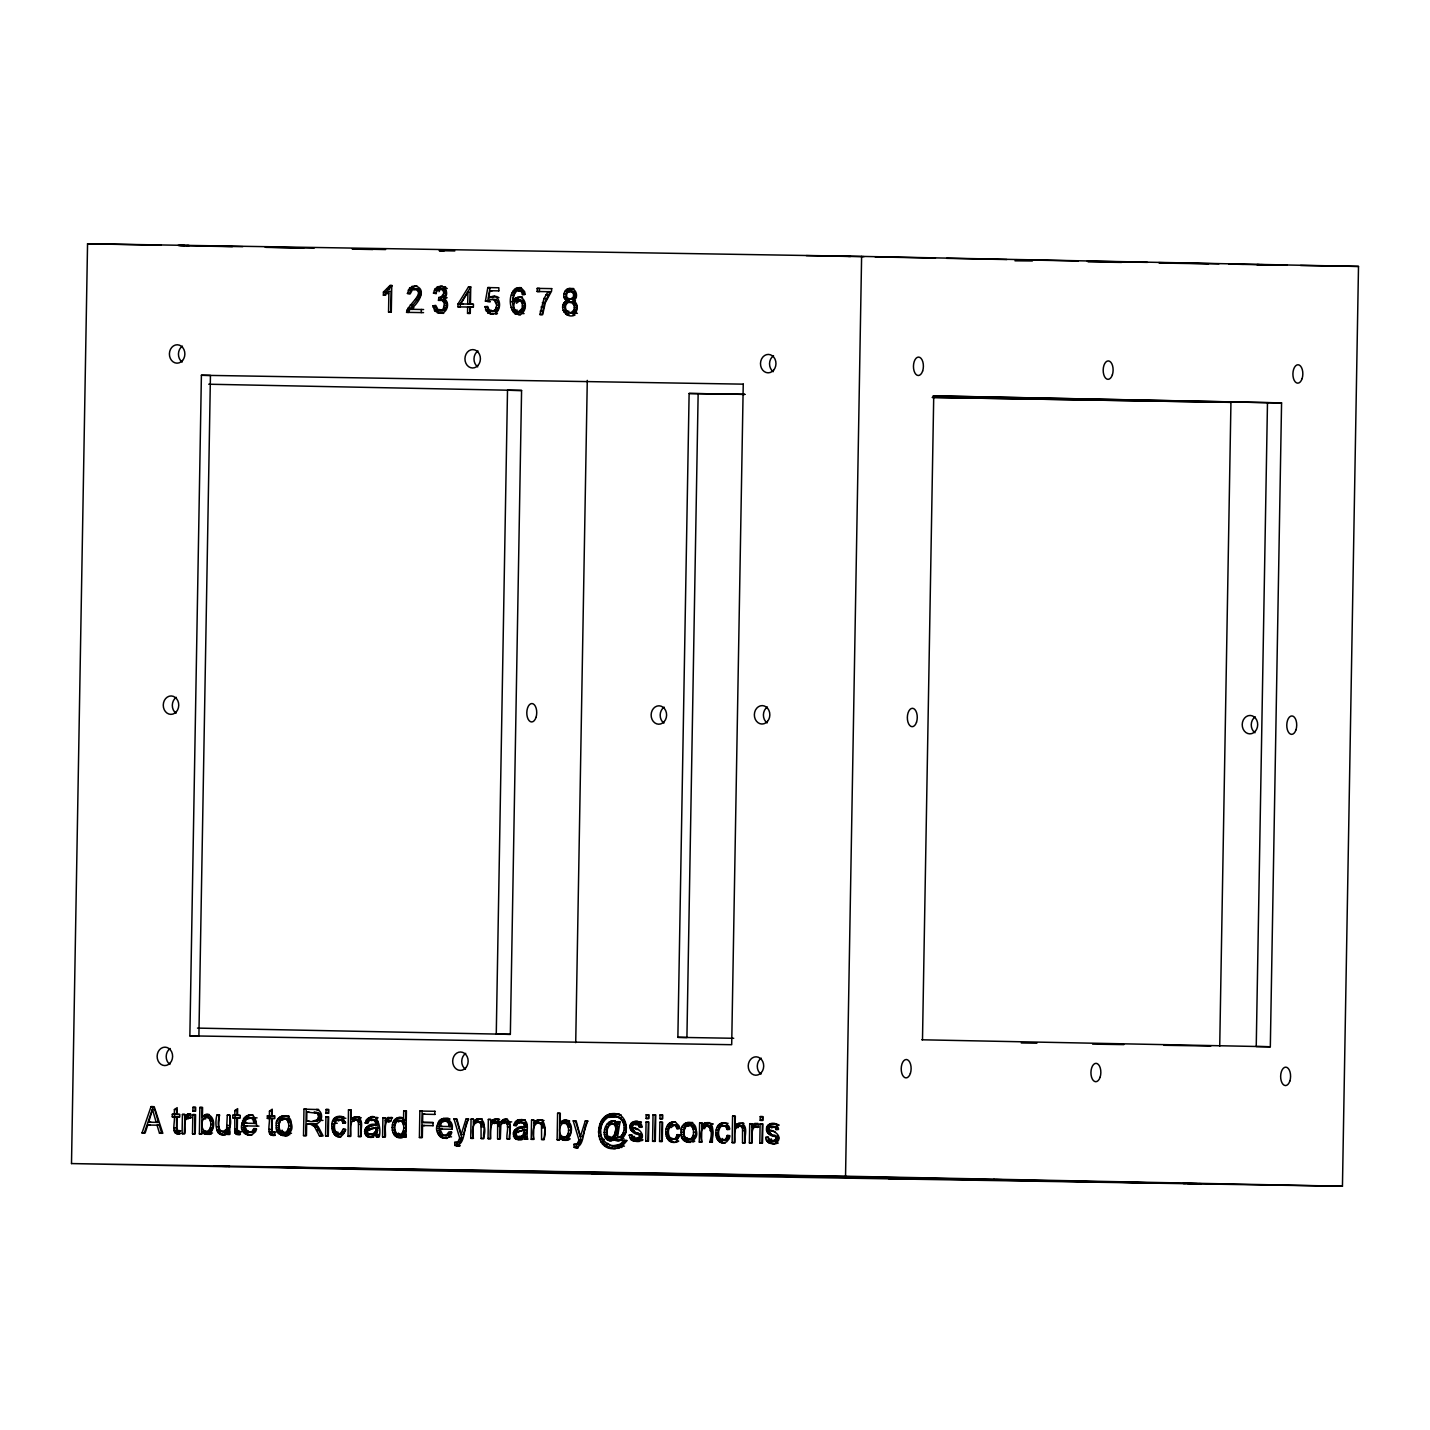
<?xml version="1.0" encoding="UTF-8"?>
<svg xmlns="http://www.w3.org/2000/svg" width="1430" height="1430" viewBox="0 0 1430 1430"><rect width="100%" height="100%" fill="white"/><g stroke="black" fill="none" stroke-linecap="round" stroke-linejoin="round"><path stroke-width="1.5" d="M71.5 1163.573L87.552 243.761L861.611 256.399L1358.5 266.427L1342.448 1186.239L568.389 1173.601L71.5 1163.573L845.541 1176.211L1342.448 1186.239M174.281 1116.848C175.39 1121.728 170.116 1135.474 180.037 1133.847L176.623 1131.756L176.534 1116.884L172.279 1116.812L172.315 1114.292L176.587 1114.363L176.677 1109.626L174.406 1109.573L174.335 1114.328M174.532 1116.866L174.585 1114.328M174.406 1109.573L177.159 1107.678L177.052 1114.363L179.787 1114.417L179.751 1116.937L176.998 1116.884L176.802 1128.091L177.374 1130.522L180.573 1130.808L177.374 1130.522M182.093 1133.615L182.432 1114.453L184.899 1114.488L184.363 1133.65L182.093 1133.615L184.828 1133.65C186.007 1129.521 181.878 1116.169 190.458 1117.509L189.6 1117.652M187.473 1114.256L190.655 1114.167L187.473 1114.256L184.845 1117.402L187.098 1117.438L187.151 1114.542M201.398 375.268L210.442 375.447L198.895 1036.035L189.868 1035.856L201.398 375.268L743.35 384.152M192.496 1133.775L192.835 1114.613L195.57 1114.667L195.231 1133.829L192.496 1133.775L194.766 1133.829L195.088 1114.667L192.835 1114.613M192.889 1111.074L192.961 1107.338L195.696 1107.374L195.624 1111.11L192.889 1111.074L195.159 1111.11L195.213 1107.374L192.961 1107.338M199.843 1107.446L202.095 1107.499L201.63 1133.936L199.378 1133.901L199.843 1107.446L202.577 1107.481L202.399 1116.919L209.138 1114.471L205.58 1114.56L202.399 1116.919M201.952 1131.541L205.044 1134.24L211.318 1133.865L207.296 1134.294L204.222 1131.577L201.952 1131.541L201.916 1133.936L199.378 1133.901M227.299 1133.972C215.358 1139.102 214.661 1122.586 216.967 1115.007L219.684 1115.06C212.373 1138.334 235.736 1136.528 229.551 1115.221L227.299 1115.186L226.601 1129.182L222.722 1131.917M225.922 1134.562C215.429 1135.938 219.666 1120.512 219.219 1115.06L216.967 1115.007M227.245 1134.348L227.299 1131.541L229.551 1131.577L229.515 1134.401L227.245 1134.348L229.694 1134.383L230.033 1115.221L227.299 1115.186M234.77 1117.831L234.842 1132.703L239.203 1134.669L236.88 1131.327L237.023 1117.885L232.768 1117.795L232.804 1115.275L237.076 1115.346L237.148 1110.61L234.895 1110.556L234.806 1115.311M235.02 1117.849L235.074 1115.311M234.895 1110.556L237.648 1108.661L237.523 1115.346L240.276 1115.4L240.24 1117.92L237.487 1117.885L237.291 1129.074L237.863 1131.505L241.044 1131.809L237.863 1131.505M269.341 1118.403C270.199 1123.283 265.354 1137.029 275.096 1135.384L271.664 1133.311L271.593 1118.439L267.339 1118.367L267.374 1115.847L271.646 1115.918L271.718 1111.164L269.466 1111.128L269.376 1115.865M269.591 1118.403L269.644 1115.883M269.466 1111.128L272.218 1109.215L272.093 1115.918L274.846 1115.954L274.81 1118.492L272.058 1118.439L271.861 1129.646L272.433 1132.077L275.615 1132.363L272.433 1132.077M303.964 1109.144L306.235 1109.197L305.77 1135.635L303.518 1135.599L303.964 1109.144L318.711 1109.573L316.459 1109.519C323.967 1110.717 322.966 1123.64 315.244 1123.748L318.229 1126.697L323.126 1135.921L319.426 1135.849L314.511 1126.626L310.078 1123.944L313.974 1124.159L316.763 1126.661L321.679 1135.903L319.426 1135.849M313.974 1124.159L306.663 1123.891L306.449 1135.635L303.518 1135.599M306.717 1120.87L306.86 1112.111L319.766 1113.541C324.664 1121.638 311.49 1122.568 306.717 1120.87L308.969 1120.906M325.593 1135.956L325.915 1116.794L328.65 1116.848L328.31 1135.992L325.593 1135.956L327.845 1135.992L328.185 1116.848L325.915 1116.794M325.986 1113.237L326.04 1109.501L328.775 1109.555L328.721 1113.291L325.986 1113.237L328.239 1113.291L328.31 1109.555L326.04 1109.501M348.491 1109.877L350.743 1109.912L350.279 1136.367L348.026 1136.314L348.491 1109.877L351.226 1109.912L351.047 1119.404L359.86 1117.134L354.533 1116.991L351.047 1119.404M355.319 1119.636L359.002 1119.994L360.7 1122.282L360.682 1136.528L358.43 1136.493L358.447 1122.246L356.749 1119.94C348.098 1118.403 351.476 1132.042 350.761 1136.367L348.026 1136.314M389.979 285.517L392.249 285.571L385.689 292.095L385.635 295.241L383.383 295.188L383.437 292.06L389.979 285.517L391.749 285.553L391.284 312.098L388.549 312.062L388.906 291.363L391.177 291.416L390.819 312.115L388.549 312.062M375.768 1127.162C378.7 1133.758 365.812 1138.012 367.796 1129.95L378.038 1127.197L376.751 1132.9L370.584 1134.58M382.579 1136.886L382.918 1117.724L385.367 1117.76L384.831 1136.939L382.579 1136.886L385.314 1136.921C386.225 1133.775 382.686 1118.367 390.658 1121.477L391.659 1118.475L387.959 1117.545L385.314 1120.673L390.926 1120.78L388.692 1122.157M403.421 1137.225L403.457 1134.812L405.727 1134.848L405.673 1137.279L403.421 1137.225L405.959 1137.261L406.424 1110.824L403.707 1110.77L403.528 1120.262L405.798 1120.316L405.959 1110.824L403.707 1110.77M421.278 312.598L421.332 309.47M419.848 1111.038L422.118 1111.092L421.653 1137.529L419.401 1137.494L419.848 1111.038L434.988 1111.289M433.165 1125.696L422.547 1125.517L422.333 1137.529L419.401 1137.494M433.219 1122.586L422.601 1122.407L422.744 1114.202L435.06 1114.417M432.986 1125.696L433.04 1122.568L422.601 1122.407M434.809 1114.399L434.863 1111.289M468.504 286.912L470.756 286.965L460.317 303.929L460.263 306.914L457.993 306.86L458.047 303.893L468.504 286.912L470.738 286.947L470.434 304.09L472.704 304.125M467.538 313.349L467.646 307.021L469.916 307.057L469.809 313.402L467.538 313.349L470.273 313.402L470.381 307.057L473.384 307.11L473.437 304.143L470.434 304.09M467.914 292.113L467.699 304.036L469.97 304.09L470.166 292.167L467.914 292.113L460.728 303.929L462.998 303.982M470.72 1138.334L471.06 1119.172L473.509 1119.207L472.99 1138.369L470.72 1138.334L473.455 1138.369C467.592 1115.99 490.669 1116.151 483.358 1138.548L481.088 1138.495L481.034 1123.873L478.031 1121.656M498.82 290.88L498.873 287.77L487.809 287.591L485.414 301.14L490.24 301.623L485.414 301.14M488.023 1138.602L488.345 1119.44L490.794 1119.493L490.275 1138.655L488.023 1138.602L490.74 1138.655C490.562 1133.168 488.756 1119.118 498.587 1122.282L499.946 1124.463L499.856 1138.816L497.586 1138.763L497.676 1124.427L496.335 1122.228M503.002 1122.407C513.209 1119.261 509.062 1133.615 509.402 1138.959L507.15 1138.924C505.594 1135.098 511.35 1120.941 503.002 1122.407L500.84 1125.124L500.321 1138.816L497.586 1138.763M521.575 390.479L507.507 390.247L496.264 1034.122L510.349 1034.355L521.575 390.479L208.726 384.223M537.215 288.377L539.468 288.431L539.414 291.541L537.162 291.506L537.215 288.377L551.819 288.628M519.197 1137.011L523.094 1135.277L524.381 1129.575L526.633 1129.629C529.744 1137.19 514.442 1140.586 516.409 1132.381L524.381 1129.575M531.209 1139.317L531.549 1120.155L533.998 1120.19L533.462 1139.352L531.209 1139.317L533.944 1139.352C528.224 1116.884 551.104 1117.098 543.829 1139.531L541.577 1139.478L541.505 1124.856L538.52 1122.657M551.623 288.61L551.569 291.13L545.313 302.695L542.685 314.582L539.861 314.529L544.008 298.53L548.065 291.684L550.318 291.72L544.562 302.731L542.131 314.582L539.861 314.529M557.593 1113.291L559.845 1113.327L559.38 1139.782L557.128 1139.728L557.593 1113.291L560.31 1113.327L560.149 1122.764L562.419 1122.818L565.583 1120.441L569.676 1121.066L563.331 1120.405L560.149 1122.764M569.069 1139.692L565.047 1140.139L561.954 1137.422L559.702 1137.386L559.666 1139.782L557.128 1139.728M575.718 1042.649L587.283 380.38M645.734 1141.176L646.074 1122.032L648.809 1122.067L648.469 1141.229L645.734 1141.176L648.005 1141.229L648.326 1122.067L646.074 1122.032M646.128 1118.475L646.199 1114.739L648.934 1114.774L648.863 1118.51L646.128 1118.475L648.398 1118.51L648.451 1114.774L646.199 1114.739M652.581 1141.301L653.027 1114.846L655.762 1114.9L655.298 1141.337L652.581 1141.301L654.833 1141.337L655.298 1114.9L653.027 1114.846M659.552 1141.408L659.891 1122.246L662.626 1122.3L662.287 1141.462L659.552 1141.408L661.822 1141.462L662.144 1122.3L659.891 1122.246M659.945 1118.689L660.017 1114.953L662.751 1115.007L662.68 1118.743L659.945 1118.689L662.215 1118.743L662.269 1115.007L660.017 1114.953M698.144 393.661L686.918 1037.519L677.874 1037.34L689.117 393.465L744.869 394.376L689.117 393.465M699.627 1122.908L701.88 1122.943L701.54 1142.105L699.288 1142.052L699.627 1122.908L702.076 1122.943L702.041 1125.66L704.293 1125.714L709.477 1122.639L705.634 1122.764L702.041 1125.66M704.293 1125.714L704.347 1122.979M704.954 1125.696C715.25 1122.514 712.122 1136.743 711.908 1142.266L709.655 1142.23C717.145 1120.673 695.963 1120.923 702.023 1142.105L699.288 1142.052M743.243 384.116L731.695 1044.704L189.868 1035.856M732.589 1116.151L734.841 1116.187L734.376 1142.642L732.124 1142.588L732.589 1116.151L735.324 1116.187L735.145 1125.678L737.415 1125.732L740.883 1123.319L737.344 1123.748L735.145 1125.678M739.417 1125.91L743.117 1126.268L744.816 1128.556L744.78 1142.802L742.528 1142.767L742.545 1128.52L740.847 1126.214C732.196 1124.677 735.574 1138.316 734.859 1142.642L732.124 1142.588M749.713 1123.712L751.983 1123.765L751.644 1142.928L749.392 1142.874L749.713 1123.712L752.18 1123.765L752.126 1126.661L754.397 1126.715L757.936 1123.426L754.754 1123.533L752.126 1126.661M754.397 1126.715L754.432 1123.801M759.795 1143.053L760.117 1123.891L762.851 1123.926L762.512 1143.088L759.795 1143.053L762.047 1143.088L762.387 1123.926L760.117 1123.891M760.188 1120.333L760.242 1116.598L762.976 1116.651L762.923 1120.369L760.188 1120.333L762.44 1120.387L762.512 1116.651L760.242 1116.598M845.541 1176.211L861.611 256.399M922.493 1039.753L933.736 395.878L1281.566 402.903L1270.323 1046.76L1256.237 1046.528L1267.481 402.67L933.039 395.913M1219.719 1046.188L1230.944 402.313L932.163 397.433L1231.069 402.366M256.703 1126.071C254.165 1096.613 227.12 1134.508 251.644 1135.188L247.712 1134.955M367.546 1136.689L373.713 1137.029C360.074 1140.3 363.828 1121.299 375.822 1124.606L375.125 1120.959L372.032 1119.797L369.172 1120.566L367.76 1123.372L365.097 1122.908C375.107 1106.212 382.042 1126.197 379.236 1136.832L376.376 1136.779L375.876 1134.419L378.128 1134.455L378.646 1136.832L376.376 1136.779M368.493 1126.089L378.074 1124.659L377.377 1120.995L372.032 1119.797M451.969 1129.271C455.008 1119.708 440.351 1113.469 437.741 1124.069C432.021 1134.151 448.001 1145.394 451.844 1132.256L449.038 1131.791L446.106 1135.456L442.871 1135.206L439.957 1129.074L452.238 1129.271M516.159 1139.12L522.308 1139.46C508.669 1142.713 512.423 1123.73 524.417 1127.037L523.72 1123.39L520.627 1122.228L517.767 1122.979L516.355 1125.803L513.692 1125.339L517.41 1120.173L525.203 1119.762L519.108 1119.69M517.088 1128.52L526.687 1127.09L525.99 1123.426L520.627 1122.228M249.964 1134.991C240.526 1132.417 242.689 1113.327 253.378 1115.346L251.108 1115.311M442.978 1138.137L446.911 1138.369C435.739 1138.083 437.24 1116.347 448.645 1118.546L443.246 1118.439M513.477 300.461L515.944 297.851L519.662 297.261L515.73 300.497L513.477 300.461C512.798 295.259 516.248 287.877 522.504 290.719L524.703 294.562L522.451 294.526L521.467 291.738L518.75 290.29M276.33 1125.571C274.077 1114.667 291.237 1112.004 291.345 1123.39C295.921 1137.029 274.095 1139.96 276.33 1125.571L278.6 1125.607C277.831 1130.933 282.121 1137.279 288.02 1135.492L285.75 1135.438M278.6 1125.607L281.227 1117.777L286.322 1115.722L282.622 1115.793M681.145 1132.185C678.893 1121.281 696.053 1118.618 696.16 1129.986C700.718 1143.642 678.91 1146.574 681.145 1132.185L683.397 1132.22L685.363 1139.692L690.797 1142.356L688.527 1142.32M683.397 1132.22L686.025 1124.373L692.728 1122.532L687.437 1122.407M397.057 1137.243L402.563 1137.476C388.567 1141.212 388.745 1113.541 402.76 1117.813L399.131 1117.563M399.328 1137.279C392.017 1133.686 392.535 1118.618 401.383 1117.599M339.393 1119.261L341.699 1120.262L343.003 1123.194L345.256 1123.229L342.914 1119.565L337.516 1119.654C333.512 1122.675 333.387 1130.254 337.176 1133.472L340.465 1133.668L343.129 1129.217L345.792 1129.682C335.371 1153.599 321.303 1110.306 343.969 1117.062L339.339 1116.58M337.391 1136.421L341.234 1136.653C331.134 1136.028 331.599 1116.937 341.591 1116.633M610.145 1137.994C615.597 1136.779 617.832 1127.805 613.756 1124.123C607.41 1122.693 604.89 1134.044 608.948 1137.619C616.366 1140.818 621.067 1128.574 616.026 1124.177L611.468 1123.891M675.389 1141.64L678.714 1141.122L677.641 1141.676C663.252 1147.468 661.196 1119.654 675.568 1122.085L671.296 1122.3M671.367 1141.873L673.619 1141.927C665.772 1139.281 666.094 1125.178 673.548 1122.336M721.506 1142.695L725.332 1142.928C712.355 1145.18 712.837 1120.226 725.689 1122.908L721.435 1123.104M723.759 1142.731C715.912 1140.103 716.233 1126 723.687 1123.158M617.117 1140.783L619.387 1140.836L617.134 1139.96L616.509 1137.78L614.239 1137.726L615.436 1140.389C630.916 1141.39 629.415 1112.558 613.774 1113.72L619.583 1114.274L617.331 1114.238M610.252 1148.129L615.74 1148.487C592.163 1152.24 593.682 1110.395 616.026 1113.756M612.505 1148.165C595.488 1145.394 597.543 1116.33 613.685 1113.881L611.432 1113.845M515.158 313.831L520.502 314.671L515.158 313.831C507.453 307.486 508.437 286.5 521.235 287.68L515.801 288.342M517.41 313.885C510.599 307.915 511.189 294.097 518.053 288.377M617.349 1121.674L619.601 1121.728L619.047 1124.516L616.777 1124.463L617.349 1121.674L620.066 1121.728L617.456 1137.422C637.101 1136.314 619.78 1105.086 605.659 1119.297C589.214 1133.436 612.898 1157.514 626.519 1140.532L624.267 1140.496L620.173 1144.286L613.488 1145.77M369.816 1136.725C365.329 1134.848 365.955 1127.287 370.745 1126.143M399.202 1134.919L400.883 1134.508C404.762 1131.38 404.744 1124.016 401.061 1120.745L397.665 1120.673C393.858 1123.855 393.804 1131.184 397.558 1134.437L403.135 1134.562C407.014 1131.416 407.014 1124.069 403.314 1120.78L399.345 1120.244M518.411 1139.156C513.924 1137.279 514.568 1129.718 519.358 1128.574M618.207 1137.797C626.966 1134.276 625.84 1119.118 616.562 1116.794M635.975 1141.462L640.032 1141.337L631.202 1139.835L629.182 1135.188L631.899 1134.723C631.631 1140.246 642.964 1140.622 641.838 1134.866L641.248 1134.097C630.112 1137.19 624.803 1119.511 638.084 1121.477L633.454 1121.781M641.248 1134.097C634.42 1134.634 627.859 1125.213 635.707 1121.817M772.468 1143.678L778.152 1142.999C773.451 1144.876 765.801 1143.785 765.694 1137.422L768.393 1136.957C768.125 1142.481 779.475 1142.856 778.331 1137.082L777.741 1136.332C761.368 1138.065 764.264 1117.027 779.135 1125.196L772.325 1123.658M777.741 1136.332C767.427 1137.69 765.157 1121.638 776.365 1123.891M207.886 1131.327C211.747 1128.181 211.944 1120.87 208.226 1117.563L204.901 1117.527C199.342 1121.674 201.594 1134.902 210.139 1131.38C214 1128.234 214.214 1120.906 210.478 1117.599L206.581 1117.08M563.956 1137.619L565.619 1137.172C569.498 1134.026 569.694 1126.715 565.958 1123.408L562.651 1123.354C557.092 1127.358 559.345 1140.961 567.889 1137.225C571.75 1134.079 571.946 1126.751 568.228 1123.444L564.332 1122.925M283.766 1133.025L285.643 1132.596C289.718 1129.593 289.879 1121.978 285.875 1118.85L282.139 1118.796C278.028 1121.781 277.903 1129.414 281.907 1132.542L287.895 1132.649C291.97 1129.646 292.131 1122.032 288.127 1118.904L284.016 1118.367M688.581 1139.639L690.44 1139.21C694.515 1136.207 694.694 1128.592 690.672 1125.464L686.954 1125.41C682.843 1128.395 682.718 1136.028 686.704 1139.156L692.71 1139.263C696.785 1136.26 696.946 1128.645 692.942 1125.517L688.831 1124.981M437.258 312.812L440.798 313.259L435.113 311.222L432.986 305.806L435.721 305.412L438.492 310.346L442.263 310.721L445.534 309.202L446.929 305.287L445.767 301.569L442.674 300.068L438.474 300.354L438.831 297.512L443.193 297.351L445.767 295.206C448.949 288.109 435.971 286.429 436.204 293.704L433.487 293.096L435.024 289.039L437.866 286.751L442.567 286.393L437.866 286.751M440.726 300.407L441.084 297.547L443.193 297.351M608.197 1140.389L611.79 1140.693C598.83 1141.48 604.068 1117.223 615.794 1121.352L612.255 1121.066M610.467 1140.443C603.156 1136.189 606.427 1122.389 614.507 1121.12M575.039 314.993C565.565 319.873 557.217 305.073 566.959 300.622L569.212 300.675C563.956 298.37 565.619 289.486 571.106 288.61C564.385 286.965 560.757 297.905 566.959 300.622M566.834 314.85L569.086 314.886C563.706 312.348 563.188 302.695 569.212 300.675M315.297 1121.013L313.045 1120.977L317.228 1119.905L318.604 1116.598L317.514 1113.505L313.903 1112.236L316.173 1112.272M518.25 311.955L522.218 308.415L522.308 303.41L520.055 300.318L516.623 300.264C512.655 302.659 512.959 309.613 517.088 311.74L522.111 311.615L524.828 305.913L523.684 301.569L518.339 299.889M487.952 312.991L492.671 314.1L487.952 312.991L484.842 306.699L487.701 306.467L489.132 310.239L491.902 311.526L495.281 309.81L496.728 305.144L493.994 299.514L489.686 299.764L487.97 301.569M491.902 311.526L497.533 309.863L498.981 305.198L497.747 300.783L492.081 299.084M414.664 288.61C430.788 291.345 409.552 304.822 408.837 312.401L406.567 312.348C407.103 304.965 428.231 291.416 412.895 288.931L410.213 293.847L407.425 293.454L409.695 287.805L417.042 285.964L411.911 286.375M571.678 312.455L574.127 309.667L574.181 305.43L571.768 302.499L568.211 302.445C561.936 306.288 567.388 315.494 573.931 312.509L576.379 309.72L576.451 305.466L574.038 302.552L569.98 302.088M439.993 310.685L443.282 309.148L444.408 303.196L442.138 300.407L438.474 300.354M487.684 301.176L490.061 287.627L487.809 287.591M570.087 299.442L573.484 296.993L573.537 293.776L571.625 291.47C566.995 289.468 564.528 297.1 568.622 299.12L573.788 299.21L575.736 297.047L575.039 292.435L570.212 291.13M488.613 297.815L495.12 296.278L488.613 297.815L489.936 290.719L498.856 290.88M683.951 1132.22L684.791 1127.769M440.941 297.315L443.89 293.204L442.925 290.236L440.315 289.021M244.888 1123.211L246.371 1119.225L249.553 1117.777L254.486 1118.921L256.149 1123.408L244.888 1123.211L247.14 1123.265M440.154 1126.411L441.638 1122.425L444.837 1120.977L449.753 1122.121L451.415 1126.59L440.154 1126.411L442.406 1126.447M636.01 1138.781L639.514 1136.939L638.978 1134.062M772.504 1141.015L776.007 1139.174L775.489 1136.278M414.182 286.411L410.428 290.219L409.677 293.507L407.425 293.454M338.981 1133.936L343.951 1132.846L345.381 1129.271L343.129 1129.217M672.958 1139.388L675.657 1138.262L677.087 1134.669L679.357 1134.723L676.694 1139.174L671.153 1138.924C667.345 1135.706 667.488 1128.127 671.492 1125.124L676.891 1125.017L679.232 1128.699L676.962 1128.645L675.675 1125.714L673.369 1124.713M723.08 1140.211L725.797 1139.084L727.226 1135.492L729.479 1135.545L726.833 1139.978L721.274 1139.746C717.485 1136.528 717.61 1128.949 721.614 1125.928L727.012 1125.839L729.354 1129.503L727.101 1129.468L725.814 1126.536L723.491 1125.535M148.631 1122.192L158.444 1122.371L154.762 1109.501L152.492 1109.448L148.631 1122.192L150.883 1122.246M466.001 1119.082L468.253 1119.136L463.427 1134.58L461.157 1134.544L466.001 1119.082L468.736 1119.136C462.891 1124.91 466.448 1146.27 454.919 1145.448L454.669 1142.391L459.959 1142.409L461.997 1138.226L456.224 1118.939L453.971 1118.886L459.745 1138.191L457.707 1142.373L454.669 1142.391M585.263 1121.031L587.516 1121.084L582.671 1136.528L580.419 1136.493L585.263 1121.031L587.98 1121.084C582.135 1126.858 585.71 1148.219 574.181 1147.396L573.931 1144.34L579.204 1144.358L581.259 1140.175L575.468 1120.888L573.216 1120.834L579.007 1140.121L576.951 1144.322L573.931 1144.34M370.513 1117.259L374.731 1117.17L369.655 1118.582L367.349 1122.943L365.097 1122.908M521.378 1119.726L518.25 1121.013L515.962 1125.374L513.692 1125.339M440.118 286.804L437.276 289.092L435.739 293.132L433.487 293.096M159.302 1125.231L147.737 1125.035L145.145 1133.007L142.017 1132.953L151.026 1106.641L154.208 1106.695L162.841 1133.293L159.499 1133.239L157.032 1125.196L159.302 1125.231L161.751 1133.293L159.499 1133.239M249.446 1132.471L252.02 1131.577L253.754 1128.61L256.024 1128.663L253.092 1132.31L247.605 1132.024L244.673 1125.875L258.955 1126.125M444.712 1135.67L449.556 1134.812L451.29 1131.845M516.445 303.267L520.609 299.943M187.098 1117.438L189.725 1114.31M387.584 1120.709L390.211 1117.581M438.992 291.684L439.886 290.201L437.634 290.165M572.787 314.94C578.238 312.509 579.043 303.178 573.198 300.729C578.542 298.53 577.059 289.664 571.607 288.61L573.877 288.663L568.854 288.574M413.86 307.611L412.68 309.345L410.428 309.291C417.185 304.965 428.625 288.771 414.772 285.929M400.311 1137.422L403.457 1134.812M405.727 1134.848L402.581 1136.046M491.652 1120.923L490.74 1122.175L493.01 1122.228L496.425 1119.368L499.571 1119.422L494.172 1119.333L491.652 1120.923L493.904 1120.959M497.318 1119.386L500.178 1122.568L503.753 1119.476L507.489 1119.333L503.753 1119.476M500.178 1122.568L502.448 1122.604L506.023 1119.529M474.474 1120.566L473.473 1121.924L475.725 1121.978L479.336 1119.082L482.303 1119.082L477.066 1119.029L474.474 1120.566L476.744 1120.602M534.963 1121.549L533.962 1122.925L536.214 1122.961L539.825 1120.065L542.792 1120.065L537.555 1120.012L534.963 1121.549L537.215 1121.603M223.67 1134.526L227.299 1131.541M771.413 1127.859L776.133 1126.608L778.188 1129.575L775.936 1129.521C776.025 1125.767 769.429 1125.035 768.929 1128.735L769.251 1129.879C775.471 1130.701 783.676 1137.78 775.882 1142.963M438.527 313.224L443.747 313.295L441.495 313.242C448.037 312.098 450.128 301.069 443.532 298.638C449.163 295.796 446.589 286.125 440.297 286.34M637.78 1141.283C647.415 1138.012 640.247 1127.769 632.757 1127.662L632.435 1126.518C633.347 1122.621 641.444 1123.086 641.695 1127.341L639.442 1127.287L638.424 1124.963L635.975 1124.105M754.629 1126.876L758.74 1126.965C749.427 1124.195 752.806 1138.477 752.126 1142.928L749.392 1142.874M609.538 1140.639L614.239 1137.726M613.023 1140.514L616.509 1137.78M209.066 1133.811C215.555 1129.772 215.537 1115.632 206.867 1114.417M559.702 1137.386C568.657 1147.557 576.54 1125.875 567.424 1121.013M494.279 1123.551L498.587 1122.282M518.25 314.636C526.758 314.26 527.92 299.835 520.252 297.208L522.522 297.243L517.41 297.226M398.523 1122.014L399.917 1120.709L397.665 1120.673M691.083 1125.017L685.399 1126.751M338.267 1120.995L341.645 1119.297M672.243 1126.465L675.621 1124.749M369.887 1137.118L375.876 1134.419M378.128 1134.455L374.374 1135.688M524.47 1136.832L524.989 1139.21L527.241 1139.263L526.74 1136.886L524.47 1136.832L518.5 1139.531M525.221 1138.173L526.74 1136.886M383.383 295.188L388.906 291.363M613.488 1148.433L619.136 1148.254L616.884 1148.201L622.193 1146.073L627.019 1140.532L624.267 1140.496M676.462 1141.069L679.768 1135.134L677.087 1134.669M503.986 1123.444L505.273 1122.443M251.823 1117.831L246.371 1119.225M572.465 291.184L567.585 292.292M413.753 290.022L416.934 288.663M490.419 314.046C500.893 316.209 503.217 297.047 492.85 296.225M641.641 1140.783L642.982 1139.853L640.729 1139.799M518.715 291.166L521.021 290.344M635.528 1124.838L638.227 1124.141M371.425 1120.602L374.285 1119.851M522.897 1122.282L517.767 1122.979M357.572 1119.69L353.013 1120.351M692.817 1142.105L694.712 1141.247L692.442 1141.212M620.995 1140.639L622.55 1139.978L620.28 1139.925M618.815 1116.83L608.59 1117.384M495.87 314.082L497.443 313.492L495.191 313.456M376.161 1127.841L378.038 1127.197M526.633 1129.629L522.504 1130.218M207.153 1117.563L208.834 1117.134M205.169 1131.595L210.139 1131.38M564.904 1123.408L566.584 1122.979M286.286 1118.403L282.139 1118.796M725.743 1125.571L721.614 1125.928M570.463 302.481L572.232 302.123M568.657 312.598L573.931 312.509M442.567 289.057L438.849 289.289M540.772 1122.693L536.876 1122.943M723.062 1142.874L726.583 1141.891L729.068 1138.888L729.908 1135.956L727.226 1135.492M757.739 1126.786L753.86 1127.341M343.003 1123.194L345.667 1122.747L341.716 1117.009M676.962 1128.645L679.625 1128.198L678.91 1125.625L675.675 1122.479L673.298 1122.032M727.101 1129.468L729.765 1129.021L729.032 1126.429L725.814 1123.283L723.437 1122.854M754.754 1123.533L758.472 1124.481L757.471 1127.466L755.487 1126.733M639.442 1127.287L642.124 1126.912L641.23 1123.926L635.814 1121.424M775.936 1129.521L778.617 1129.128L776.865 1125.142M741.67 1125.964L738.238 1126.089M249.374 1135.134L251.948 1134.777L255.577 1131.666L256.578 1129.074L253.754 1128.61M614.668 1123.819L610.574 1124.32M456.688 1145.877L460.156 1145.752L457.904 1145.698M272.844 1135.349L274.9 1135.098L274.56 1132.22L273.362 1132.328M537.555 1120.012C548.137 1118.546 543.847 1134.044 544.312 1139.531L541.577 1139.478M705.634 1122.764C716.216 1121.299 711.925 1136.796 712.39 1142.266L709.655 1142.23M738.631 1123.265L743.957 1123.408L742.277 1123.176M178.303 1130.773L179.501 1130.665L179.858 1133.543L176.462 1133.633M238.792 1131.756L239.99 1131.648L240.347 1134.526L236.951 1134.616M522.451 294.526L525.168 294.312L524.56 291.559L521.36 288.109L518.965 287.627M219.165 246.121L221.686 246.139M186.794 245.531L189.171 245.567L178.035 245.388M834.637 256.077L832.26 256.059L835.263 256.113M848.258 256.345L850.635 256.381L806.27 255.63M1259.258 264.657L1256.881 264.622L1275.256 264.943L1266.497 264.8M214.893 1166.129C207.386 1166.058 236.022 1166.451 228.514 1166.38M510.439 1170.956L508.061 1170.92L517.678 1171.099M524.059 1171.206L526.437 1171.242L516.82 1171.063M607.947 1174.03L610.342 1174.066L608.894 1174.03M889.889 1178.606C882.06 1178.517 911.035 1178.928 903.492 1178.856M1185.434 1183.432L1183.057 1183.397L1197.214 1183.665M1199.037 1183.683L1201.432 1183.718L1187.275 1183.468M184.953 245.513L180.412 245.424M228.728 246.264L202.577 245.871L242.743 246.675M864.042 256.667L838.409 256.238M1265.639 264.764L1261.099 264.675M1014.978 260.814L1032.371 260.957M1088.123 261.869L1121.585 262.423M1159.515 263.031L1208.582 263.835M1228.71 264.085L1287.125 265.265M1300.496 265.48L1358.5 266.427M537.162 291.506L550.318 291.72M460.728 303.929L469.97 304.09M457.993 306.86L469.916 307.057M410.428 309.291L423.602 309.524M406.567 312.348L423.548 312.634M1267.481 402.67L1281.566 402.903M677.874 1037.34L733.733 1038.287M1021.27 1042.953L1036.875 1043.203M1092.609 1044.115L1123.837 1044.615M1163.966 1045.276L1210.799 1046.045M453.971 1118.886L456.903 1118.939L461.157 1134.544M573.216 1120.834L576.165 1120.888L580.419 1136.493M358.43 1136.493L361.164 1136.528C359.734 1130.808 364.775 1120.369 357.589 1117.08M481.088 1138.495L483.823 1138.53C482.321 1132.9 487.648 1121.924 480.051 1119.029M507.15 1138.924L509.867 1138.959C508.347 1133.597 514.121 1120.53 505.219 1119.297M524.989 1139.21L527.831 1139.263C525.042 1133.329 531.549 1119.69 521.074 1119.547M742.528 1142.767L745.262 1142.802C743.832 1137.082 748.873 1126.643 741.705 1123.354M216.734 1166.147L221.275 1166.219M226.673 1166.344L222.133 1166.272M810.006 1175.835L803.803 1175.746L805.054 1175.782M815.583 1175.978L821.982 1176.068L806.609 1175.817M1002.09 1179.714L993.332 1179.571L994.779 1179.607M1002.948 1179.75L1011.707 1179.893L1010.259 1179.857M411 1170.062L402.241 1169.919L420.617 1170.24L411.858 1170.098M596.185 1173.798L591.966 1173.744L593.414 1173.78M996.335 1179.643L1008.704 1179.822M594.952 1173.815L607.339 1173.994M875.196 256.899L935.452 258.115M946.624 258.33L1006.881 259.545M1015.818 259.724L1078.309 260.993M1087.247 261.172L1147.504 262.387M1158.658 262.62L1218.932 263.835M1230.086 264.05L1243.474 264.318M265.068 247.122L314.171 248.123M352.12 248.874L385.6 249.553M439.171 250.643L454.794 250.947M87.552 243.761L161.09 245.245M178.911 245.603L232.393 246.675M265.819 247.354L303.696 248.123M352.709 249.106L372.765 249.517M439.618 250.858L444.069 250.947M566.512 289.504L568.765 289.557M443.64 287.323L445.892 287.376L444.301 286.644M436.811 287.305L439.064 287.341M514.478 289.253L516.731 289.307M388.996 287.251L391.248 287.287M409.695 287.805L411.947 287.841M444.98 288.449L447.233 288.485M568.783 291.416L571.035 291.452M571.625 291.47L573.877 291.506M513.316 290.576L515.569 290.612M517.535 290.487L519.787 290.54M520.252 290.665L522.504 290.719M564.761 291.38L567.031 291.434M435.024 289.039L437.276 289.092M441.763 289.325L444.033 289.378M412.895 288.931L415.147 288.985M416.362 288.967L418.615 289.021M489.936 290.719L492.206 290.773M572.769 292.399L575.039 292.435M387.494 289.021L389.747 289.057M442.925 290.236L445.177 290.272M521.467 291.738L523.72 291.774M417.685 289.986L419.937 290.04M434.363 290.201L436.615 290.254M408.158 290.183L410.428 290.219M512.244 292.56L514.496 292.596M573.537 293.776L575.79 293.811M443.658 291.577L445.91 291.613M563.849 293.794L566.101 293.847M418.525 291.488L420.778 291.523M545.992 294.777L548.244 294.83M573.77 295.42L576.022 295.456M383.437 292.06L385.689 292.095M443.89 293.204L446.142 293.257M418.776 293.257L421.046 293.311M511.457 295.063L513.71 295.116M563.885 296.957L566.155 297.011M573.484 296.993L575.736 297.047M386.279 293.561L388.549 293.615M443.497 295.17L445.767 295.206M418.436 295.152L420.688 295.206M490.687 296.6L492.957 296.654M567.478 298.209L572.357 299.478M572.697 298.298L574.967 298.334M564.475 298.477L566.745 298.53M442.424 296.528L444.694 296.564M515.944 297.851L518.196 297.887M544.008 298.53L546.278 298.584M568.622 299.12L570.892 299.156M571.535 299.156L573.788 299.21M514.603 298.924L516.856 298.959M565.494 299.71L567.764 299.746M417.435 297.154L419.705 297.19M438.831 297.512L441.084 297.547M444.873 297.672L447.143 297.726M573.198 300.729L575.468 300.783M443.532 298.638L445.785 298.673M493.994 299.514L496.246 299.567M516.623 300.264L518.893 300.3M520.055 300.318L522.308 300.354M565.136 301.516L567.406 301.551M495.477 300.747L497.747 300.783M571.768 302.499L574.038 302.552M415.54 299.549L417.792 299.603M440.404 300.032L442.674 300.068M515.175 301.408L517.428 301.462M521.414 301.516L523.684 301.569M442.138 300.407L444.39 300.461M510.742 301.676L512.995 301.73M542.31 302.695L544.562 302.731M563.778 302.945L566.048 302.999M573.233 303.678L575.486 303.714M443.515 301.533L445.767 301.569M496.442 302.659L498.695 302.695M522.308 303.41L524.56 303.446M562.92 304.894L565.19 304.93M574.181 305.43L576.451 305.466M444.408 303.196L446.661 303.231M458.047 303.893L460.317 303.929M496.728 305.144L498.981 305.198M522.576 305.859L524.828 305.913M562.616 307.253L564.868 307.307M574.485 307.575L576.737 307.611M444.676 305.233L446.929 305.287M541.041 307.003L543.293 307.057M410.339 304.769L412.591 304.822M484.842 306.699L487.094 306.753L490.204 313.045M432.986 305.806L435.256 305.841L436.525 310.131L439.528 312.848M511.171 307.575L513.442 307.629M470.381 307.057L472.651 307.11M496.335 307.772L498.587 307.825M522.218 308.415L524.47 308.451M574.127 309.667L576.379 309.72M433.201 307.379L435.453 307.432M444.301 307.379L446.571 307.432M563.062 310.435L565.315 310.489M511.815 309.81L514.067 309.845M495.281 309.81L497.533 309.863M515.05 310.113L517.32 310.167M521.253 310.346L523.505 310.399M566.602 311.186L568.854 311.222M573.144 311.365L575.396 311.4M407.693 308.344L409.945 308.397M485.467 309.72L487.719 309.774M540.218 311.096L542.471 311.132M443.282 309.148L445.534 309.202M489.132 310.239L491.384 310.274M563.67 311.829L565.923 311.865M519.859 311.579L522.111 311.615M434.255 310.096L436.525 310.131M486.093 310.989L488.363 311.043M490.383 311.186L494.154 311.579M493.725 311.114L495.996 311.168M512.726 311.561L514.979 311.597M517.088 311.74L520.502 312.008M438.492 310.346L442.263 310.721M441.781 310.31L444.033 310.364M575.146 313.259L577.416 313.295M406.924 310.113L409.195 310.149M435.113 311.222L437.366 311.257M565.601 314.1L567.853 314.153M521.843 313.545L524.095 313.599M921.796 1039.789L1270.323 1046.76M197.501 1028.099L510.349 1034.355M609.251 1114.292L611.522 1114.345M618.958 1114.828L621.228 1114.882M607.267 1115.078L609.52 1115.114M151.026 1106.641L153.296 1106.695L144.287 1133.007L142.017 1132.953M605.462 1116.187L607.714 1116.222M611.843 1116.437L615.847 1116.401M610.181 1116.794L612.433 1116.83M603.817 1117.599L606.088 1117.634M619.244 1118.01L621.496 1118.063M306.86 1112.111L309.13 1112.165M422.744 1114.202L424.996 1114.256M316.048 1112.576L318.3 1112.612M317.514 1113.505L319.766 1113.541M602.388 1119.297L604.64 1119.35M621.46 1119.887L623.73 1119.922M318.354 1114.882L320.606 1114.935M769.948 1123.998L772.218 1124.052M564.618 1120.262L566.87 1120.298M725.814 1123.283L728.067 1123.337M737.344 1123.748L739.614 1123.783M753.914 1123.998L756.166 1124.052M495.692 1119.136L497.944 1119.172M563.331 1120.405L565.583 1120.441M566.066 1120.459L568.318 1120.512M601.118 1121.299L603.389 1121.352M610.485 1121.406L612.755 1121.46M686.114 1122.782L688.366 1122.818M704.239 1123.337L706.509 1123.372M709.888 1123.265L713.195 1124.034L710.942 1123.998M477.066 1119.029L479.336 1119.082M494.172 1119.333L496.425 1119.368M531.549 1120.155L533.801 1120.19M639.139 1122.121L641.391 1122.175L639.853 1121.656M719.558 1123.962L721.828 1123.998M768.196 1124.927L770.448 1124.963M355.927 1116.848L358.179 1116.902M387.959 1117.545L392.517 1117.724L391.123 1117.438M471.06 1119.172L473.312 1119.207M488.345 1119.44L490.615 1119.493M517.41 1120.173L519.662 1120.208M536.161 1120.584L538.431 1120.637M541.809 1120.512L544.061 1120.548M562.151 1120.87L564.421 1120.906M613.542 1121.299L617.027 1121.978M623.033 1122.264L625.303 1122.3M669.437 1123.14L671.689 1123.176M684.881 1123.426L687.151 1123.462M736.2 1124.552L738.452 1124.588M753.056 1124.981L755.326 1125.035M249.571 1115.114L251.841 1115.168M337.319 1116.848L339.589 1116.884M354.533 1116.991L356.785 1117.044M382.918 1117.724L385.171 1117.777M397.236 1117.831L399.488 1117.885M441.798 1118.921L444.069 1118.975M447.769 1119.011L450.039 1119.046M475.69 1119.601L477.942 1119.636M492.814 1119.94L495.066 1119.994M502.43 1120.083L504.683 1120.137M631.702 1122.693L633.955 1122.729M247.98 1115.257L250.232 1115.293M318.604 1116.598L320.856 1116.651M353.246 1117.474L355.516 1117.509M368.797 1117.742L371.067 1117.777M375.822 1117.76L378.074 1117.795L376.608 1117.348M387.101 1118.01L389.371 1118.063M561.096 1121.656L563.349 1121.692M608.662 1122.461L610.914 1122.514M703.042 1124.302L705.294 1124.338M767.427 1125.732L769.68 1125.767M205.58 1114.56L207.851 1114.596M232.804 1115.275L237.076 1115.346M237.523 1115.346L239.793 1115.4M267.374 1115.847L271.646 1115.918M272.093 1115.918L274.363 1115.954M281.299 1116.169L283.551 1116.204M287.072 1116.383L289.343 1116.419L287.913 1115.918M359.019 1117.742L361.29 1117.795M515.998 1120.959L518.25 1121.013M683.772 1124.338L686.025 1124.373M172.315 1114.292L176.587 1114.363M177.052 1114.363L179.304 1114.417M182.432 1114.453L184.702 1114.488M186.633 1114.739L188.885 1114.774M204.419 1115.025L206.671 1115.06M246.532 1115.74L248.802 1115.775M335.46 1117.688L337.73 1117.724M395.52 1118.743L397.772 1118.796M440.512 1119.744L442.764 1119.779M630.916 1123.497L633.186 1123.533M718.003 1125.392L720.255 1125.428M770.859 1126.483L776.133 1126.608M280.083 1116.812L282.336 1116.848M352.084 1118.278L354.354 1118.314M367.403 1118.528L369.655 1118.582M386.261 1118.993L388.513 1119.046M400.507 1117.76L405.798 1120.316M501.233 1121.12L503.503 1121.156M667.864 1124.57L670.116 1124.606M706.599 1125.392L709.87 1125.607M724.76 1125.785L727.012 1125.839M740.847 1126.214L743.117 1126.268M766.82 1126.715L769.072 1126.751M318.425 1117.831L320.695 1117.885M343.593 1118.224L345.863 1118.278M509.438 1121.835L511.69 1121.889M600.064 1123.587L602.316 1123.623M634.348 1124.248L636.618 1124.302M637.387 1124.32L639.639 1124.373M671.492 1125.124L673.745 1125.16M674.62 1124.963L676.891 1125.017M686.954 1125.41L689.206 1125.446M690.672 1125.464L692.942 1125.517M769.769 1127.019L772.021 1127.072M774.917 1127.197L777.187 1127.251M203.346 1115.811L205.616 1115.865M245.245 1116.544L247.497 1116.598M514.961 1122.05L517.213 1122.103M613.756 1124.123L616.026 1124.177M630.326 1124.481L632.578 1124.534M708.494 1126.018L710.746 1126.054M185.775 1115.722L188.045 1115.758M278.957 1117.724L281.227 1117.777M439.368 1120.888L441.62 1120.923M493.922 1122.103L497.3 1121.978M504.575 1122.103L507.704 1122.282M518.947 1122.407L521.217 1122.443M522.433 1122.532L524.703 1122.586M539.539 1122.818L541.791 1122.854M565.958 1123.408L568.228 1123.444M606.946 1124.23L609.198 1124.284M638.424 1124.963L640.676 1125.017M675.675 1125.714L677.927 1125.767M682.664 1125.767L684.916 1125.821M725.814 1126.536L728.067 1126.59M741.902 1127.072L744.172 1127.108M333.887 1119.118L336.157 1119.154M366.348 1119.636L368.618 1119.672M394.072 1120.244L396.342 1120.28M443.086 1121.317L448.073 1121.156M444.837 1120.977L448.966 1121.513M476.404 1121.96L478.657 1122.014L474.992 1122.925M506.202 1122.639L508.454 1122.693M540.415 1123.265L542.667 1123.319M623.963 1124.999L626.233 1125.035M703.56 1126.661L705.812 1126.715L702.988 1127.466M709.173 1126.715L711.425 1126.751M766.426 1127.841L768.697 1127.895M244.101 1117.688L246.353 1117.742M254.808 1117.813L257.078 1117.867M317.961 1118.957L320.231 1119.011M340.662 1119.511L342.914 1119.565M354.139 1119.815L356.392 1119.851M356.749 1119.94L359.002 1119.994M370.352 1119.976L372.604 1120.03M373.838 1120.101L376.09 1120.155M401.061 1120.745L403.314 1120.78M479.926 1122.282L482.178 1122.318M492.885 1122.621L495.155 1122.675M614.882 1125.16L617.134 1125.213M736.182 1127.484L738.452 1127.537M775.614 1128.198L777.866 1128.252M249.553 1117.777L252.806 1117.956M267.339 1118.367L271.593 1118.439M272.058 1118.439L274.31 1118.492M337.516 1119.654L339.768 1119.708M446.714 1121.477L449.753 1122.121M497.193 1123.051L499.463 1123.104M506.774 1123.265L509.044 1123.301M523.72 1123.39L525.99 1123.426M541.094 1123.962L543.346 1124.016M629.933 1125.625L632.185 1125.66M639.103 1125.964L641.355 1126.018M692.174 1126.858L694.444 1126.912M716.877 1127.412L719.129 1127.448M172.279 1116.812L176.534 1116.884M176.998 1116.884L179.268 1116.937M208.226 1117.563L210.478 1117.599M232.768 1117.795L237.023 1117.885M237.487 1117.885L239.74 1117.92M247.819 1118.135L250.071 1118.171M250.554 1117.92L253.7 1118.332M285.875 1118.85L288.127 1118.904M341.699 1120.262L343.969 1120.316M480.605 1122.979L482.857 1123.015M514.21 1123.497L516.48 1123.533M567.317 1124.767L569.587 1124.802M666.738 1126.59L668.99 1126.626M676.479 1126.947L678.732 1127.001M709.584 1127.609L711.854 1127.644M726.601 1127.769L728.853 1127.805M277.849 1119.154L280.101 1119.207M317.228 1119.905L319.48 1119.94M357.804 1120.798L360.074 1120.834M375.125 1120.959L377.377 1120.995M387.047 1121.352L389.318 1121.406M438.42 1122.336L440.672 1122.389M742.545 1128.52L744.816 1128.556M766.283 1129.074L768.553 1129.128M188.206 1117.474L191.459 1117.706M251.43 1118.278L254.486 1118.921M320.713 1120.369L322.966 1120.405M365.615 1121.066L367.868 1121.12M447.501 1122.067L450.45 1122.943M507.132 1124.034L509.402 1124.087M524.292 1124.498L526.544 1124.534M541.505 1124.856L543.775 1124.892M669.401 1127.412L671.653 1127.448M681.842 1127.555L684.112 1127.609M692.764 1127.895L695.016 1127.948M243.154 1119.154L245.406 1119.189M316.209 1120.53L318.461 1120.566M352.084 1121.209L354.336 1121.263M402.456 1122.139L404.708 1122.192M481.034 1123.873L483.286 1123.909M629.79 1126.84L632.042 1126.894M280.584 1120.137L282.854 1120.173M287.376 1120.244L289.629 1120.298M314.85 1120.87L317.103 1120.923M332.761 1121.138L335.031 1121.174M375.679 1122.067L377.949 1122.121M393.036 1122.282L395.288 1122.336M497.676 1124.427L499.946 1124.463M567.853 1125.785L570.105 1125.839M605.516 1126.733L607.768 1126.769M615.615 1126.804L617.885 1126.84M702.577 1128.556L704.829 1128.592M709.816 1128.842L712.069 1128.878M203.453 1118.886L205.706 1118.921M209.584 1118.921L211.837 1118.957M252.234 1118.886L255.166 1119.762M342.503 1121.495L344.755 1121.531M185.954 1118.832L188.206 1118.886M358.447 1122.246L360.7 1122.282M402.992 1123.194L405.262 1123.247M541.738 1126.089L543.99 1126.143M632.757 1127.662L636.046 1128.574L633.776 1128.538M693.157 1129.146L695.409 1129.182M766.409 1130.433L768.679 1130.469M277.045 1120.941L279.297 1120.995M437.741 1124.069L439.993 1124.123M448.18 1122.908L448.841 1124.427L451.094 1124.481M481.249 1125.106L483.501 1125.142M624.249 1127.913L626.501 1127.948M716.18 1129.915L718.432 1129.968M770.287 1130.773L774.935 1131.684M210.103 1119.94L212.373 1119.994M287.948 1121.281L290.201 1121.335M524.452 1126.197L526.705 1126.232M568.228 1127.054L570.481 1127.108M598.848 1127.662L601.118 1127.698M629.915 1128.198L632.167 1128.234M666.04 1129.092L668.311 1129.146M742.742 1130.63L744.994 1130.665M242.474 1120.888L244.727 1120.923M681.341 1129.7L683.594 1129.736M252.913 1119.726L253.575 1121.245L255.827 1121.281M375.858 1123.765L378.11 1123.801M497.819 1126.322L500.071 1126.357M709.852 1130.576L712.122 1130.612M766.838 1131.666L769.108 1131.702M334.995 1123.211L337.266 1123.265M403.367 1124.516L405.637 1124.57M507.364 1126.858L509.616 1126.894M524.417 1127.037L526.687 1127.09M618.1 1129.021L615.847 1128.985L614.578 1134.312L616.831 1134.348M636.189 1129.414L638.441 1129.45M288.342 1122.532L290.612 1122.568M332.082 1123.64L334.334 1123.694M392.392 1124.749L394.644 1124.784M541.773 1127.823L544.044 1127.877M630.344 1129.432L632.596 1129.468M210.478 1121.209L212.73 1121.263M358.626 1124.355L360.896 1124.391M375.822 1124.606L378.074 1124.659M422.547 1125.517L424.799 1125.571M437.312 1126.071L439.564 1126.125M481.302 1126.84L483.555 1126.894M522.415 1127.609L524.667 1127.662M767.57 1132.703L769.823 1132.757M276.526 1123.086L278.796 1123.122M315.244 1123.748L317.496 1123.801M451.415 1126.59L449.145 1126.554L448.841 1124.427M604.533 1129.593L606.803 1129.629M306.663 1123.891L308.916 1123.944M373.802 1125.178L376.072 1125.231M519.537 1128.073L521.789 1128.127M631.059 1130.469L633.329 1130.522M242.045 1122.89L244.298 1122.925M623.945 1130.451L626.197 1130.487M768.571 1133.507L770.824 1133.561M256.149 1123.408L253.879 1123.354L253.575 1121.245M370.924 1125.642L373.194 1125.696M615.669 1130.826L617.921 1130.862M693.443 1132.274L695.695 1132.31M715.912 1132.828L718.164 1132.864M313.045 1124.838L315.297 1124.874M632.078 1131.273L634.33 1131.327M665.772 1132.006L668.042 1132.042M568.479 1130.326L570.731 1130.361M158.444 1122.371L156.174 1122.318L152.492 1109.448M515.104 1129.557L517.356 1129.611M392.142 1127.484L394.394 1127.519M437.133 1128.359L439.403 1128.395M772.718 1135.134L774.971 1135.188M288.628 1125.66L290.898 1125.714M331.814 1126.554L334.066 1126.59M366.509 1127.126L368.761 1127.18M403.635 1127.93L405.888 1127.984M598.401 1131.952L600.654 1131.988M210.728 1124.481L212.999 1124.516M439.957 1129.074L442.21 1129.11M514.3 1130.361L516.57 1130.415M524.363 1130.773L526.615 1130.826M615.222 1132.649L617.492 1132.685M636.207 1132.9L638.477 1132.953M241.867 1125.16L244.119 1125.213M314.511 1126.626L316.763 1126.661M519.894 1130.737L522.147 1130.79L517.499 1131.344M604.175 1132.453L606.427 1132.506M623.14 1132.9L625.411 1132.953M365.705 1127.93L367.957 1127.984M371.3 1128.306L373.552 1128.359L368.904 1128.913M378.021 1128.395L373.909 1127.787M665.862 1134.258L668.132 1134.312M681.234 1134.473L683.486 1134.508M716.001 1135.08L718.253 1135.134M227.12 1125.446L229.372 1125.499M244.673 1125.875L246.943 1125.928M513.656 1131.398L515.926 1131.452M776.079 1137.047L778.331 1137.082M365.061 1128.967L367.313 1129.021M693.05 1135.563L695.302 1135.599M437.223 1130.558L439.493 1130.612M516.409 1132.381L518.661 1132.435M639.567 1134.812L641.838 1134.866M765.694 1137.422L767.946 1137.476L770.877 1142.802L774.72 1143.732M147.737 1125.035L149.989 1125.088M276.419 1127.859L278.689 1127.895M331.903 1128.806L334.155 1128.86M513.227 1132.614L515.497 1132.667M524.22 1132.649L526.472 1132.703M568.103 1133.525L570.356 1133.579M216.752 1126.894L219.005 1126.929M241.956 1127.376L244.226 1127.412M367.796 1129.95L370.066 1130.004M392.32 1130.254L394.573 1130.29M604.336 1134.687L606.588 1134.741M621.907 1135.062L624.177 1135.116M629.182 1135.188L631.452 1135.241L634.366 1140.568L638.227 1141.498M716.341 1137.064L718.593 1137.118M776.258 1138.03L778.51 1138.065M364.632 1130.2L366.902 1130.236M375.607 1130.236L377.878 1130.272M403.26 1131.041L405.512 1131.094M639.764 1135.795L642.016 1135.849M666.201 1136.242L668.471 1136.296M681.592 1136.475L683.844 1136.51M692.603 1136.832L694.855 1136.868M226.977 1127.609L229.229 1127.662M288.234 1128.949L290.505 1128.985M676.569 1136.796L678.821 1136.832M726.708 1137.601L728.96 1137.654M210.353 1127.68L212.605 1127.734M523.863 1134.008L526.115 1134.062M567.674 1134.777L569.927 1134.83M613.774 1135.652L616.026 1135.688M437.58 1132.524L439.85 1132.56M513.084 1133.972L515.336 1134.008M598.652 1135.76L600.904 1135.813M632.292 1136.439L634.562 1136.493M776.007 1139.174L778.278 1139.21M269.144 1129.414L271.396 1129.468M316.566 1130.308L318.836 1130.344M332.243 1130.79L334.495 1130.844M375.268 1131.595L377.52 1131.631M639.514 1136.939L641.766 1136.993M669.74 1137.583L675.21 1139.442M685.202 1137.762L687.473 1137.797M691.995 1137.869L694.247 1137.905M174.085 1127.859L176.355 1127.913M234.574 1128.86L236.826 1128.896M276.776 1129.861L279.047 1129.915M364.471 1131.541L366.741 1131.577M402.849 1132.256L405.101 1132.292M567.084 1135.813L569.337 1135.849M607.893 1136.582L610.163 1136.618M612.88 1136.671L615.132 1136.725M620.334 1136.725L622.586 1136.779M716.931 1138.781L719.201 1138.834M209.924 1128.931L212.176 1128.985M226.601 1129.182L228.871 1129.235M242.314 1129.325L244.566 1129.378M287.788 1130.218L290.058 1130.272M342.592 1131.327L344.862 1131.38M448.269 1133.561L450.522 1133.615M604.89 1136.743L607.16 1136.796M666.809 1137.958L669.061 1138.012M675.657 1138.262L677.927 1138.316M682.217 1138.208L684.47 1138.244M725.797 1139.084L728.049 1139.12M766.391 1140.103L768.643 1140.157M769.608 1139.942L771.878 1139.978L771.056 1138.727M775.31 1140.157L777.562 1140.193M392.946 1132.703L395.198 1132.739M523.094 1135.277L525.364 1135.313M561.186 1136.153L564.242 1136.993L561.99 1136.957M633.115 1137.708L638.263 1138.834M253.003 1130.379L255.255 1130.415M374.499 1132.846L376.751 1132.9M402.277 1133.221L404.547 1133.275M611.933 1137.404L614.203 1137.458M619.136 1137.529L621.407 1137.583M629.897 1137.887L632.149 1137.923M638.817 1137.923L641.069 1137.958M690.44 1139.21L692.71 1139.263M721.274 1139.746L725.35 1140.246M770.842 1140.729L774.756 1141.069M774.148 1140.818L776.401 1140.854M216.859 1129.915L219.13 1129.968M280.405 1131.148L286.018 1133.078M287.18 1131.255L289.45 1131.291M335.764 1132.131L338.016 1132.185M438.206 1134.205L440.458 1134.258M608.948 1137.619L613.273 1137.887M674.442 1139.12L676.694 1139.174M686.704 1139.156L690.833 1139.692M724.563 1139.942L726.833 1139.978M209.334 1129.968L211.586 1130.022M225.976 1130.326L228.246 1130.379M246.103 1130.737L248.355 1130.79M332.832 1132.506L335.103 1132.56M447.286 1134.759L449.556 1134.812M513.388 1136.153L515.658 1136.207M522.022 1136.224L524.274 1136.278M565.619 1137.172L567.889 1137.225M634.348 1138.495L636.6 1138.548M637.637 1138.584L639.907 1138.638M683.093 1139.639L685.363 1139.692M717.788 1140.228L720.059 1140.264M766.981 1141.176L769.233 1141.229M237.398 1130.862L240.115 1131.559M242.939 1131.023L245.191 1131.076M277.402 1131.595L279.654 1131.631M341.699 1132.81L343.951 1132.846M667.667 1139.406L669.919 1139.442M252.02 1131.577L254.29 1131.631M269.18 1131.845L271.45 1131.881M364.793 1133.722L367.063 1133.775M368.189 1133.668L372.855 1134.616M373.409 1133.811L375.679 1133.847M397.558 1134.437L401.473 1134.973M400.883 1134.508L403.135 1134.562M442.871 1135.206L446.964 1135.706M446.106 1135.456L448.359 1135.492M517.785 1136.761L521.45 1137.047M520.681 1136.832L522.951 1136.868M605.784 1138.459L608.036 1138.495M621.782 1138.816L624.052 1138.852M630.469 1138.941L632.739 1138.995M174.138 1130.29L176.391 1130.326M220.667 1131.148L222.937 1131.184M225.046 1131.202L227.299 1131.237M234.609 1131.273L236.88 1131.327M337.176 1133.472L341.234 1133.972M393.983 1134.723L396.235 1134.777M613.184 1138.924L615.436 1138.977M767.713 1142.052L769.966 1142.105M204.24 1131.112L208.458 1131.809M217.181 1131.237L219.434 1131.291M247.605 1132.024L251.698 1132.524M281.907 1132.542L284.159 1132.596M285.643 1132.596L287.895 1132.649M340.465 1133.668L342.717 1133.704M369.19 1134.33L371.443 1134.383M372.086 1134.401L374.338 1134.437M439.082 1135.652L441.334 1135.706M614.507 1139.281L616.759 1139.335M668.722 1140.55L670.992 1140.586M684.201 1140.8L686.472 1140.836M718.861 1141.372L721.113 1141.408M226.172 1131.791L223.92 1131.738L224.975 1131.952M250.84 1132.256L253.092 1132.31M289.235 1133.204L291.488 1133.257M333.691 1133.954L335.943 1133.99M560.56 1138.638L562.83 1138.673M567.996 1138.834L570.266 1138.888M599.545 1139.335L601.798 1139.37M602.137 1139.335L604.389 1139.388M631.202 1139.835L633.472 1139.871M768.607 1142.749L770.877 1142.802M243.815 1132.471L246.067 1132.506M278.296 1133.043L280.548 1133.078M514.442 1137.923L516.695 1137.976M606.928 1139.674L609.18 1139.71M612.004 1139.871L614.256 1139.907M614.882 1139.907L617.134 1139.96M720.094 1142.195L722.347 1142.23M217.664 1132.346L219.916 1132.381M234.842 1132.703L237.094 1132.739M269.412 1133.257L271.664 1133.311M440.19 1136.796L442.442 1136.85M449.288 1136.779L451.558 1136.832M615.436 1140.389L617.689 1140.425M632.114 1140.514L634.366 1140.568M669.973 1141.372L672.225 1141.408M685.488 1141.623L687.741 1141.658M769.715 1143.249L771.968 1143.303M174.353 1131.702L176.623 1131.756M365.83 1135.509L368.1 1135.545M515.211 1138.62L517.481 1138.655M561.597 1139.531L563.849 1139.585M633.204 1141.033L635.474 1141.069M686.918 1142.123L689.189 1142.177M226.244 1132.935L228.514 1132.989M279.404 1134.187L281.656 1134.222M334.763 1135.098L337.015 1135.134M395.377 1136.26L397.647 1136.314M521.521 1138.959L523.773 1138.995M579.007 1140.121L581.259 1140.175M202.828 1132.792L205.08 1132.828M210.246 1132.989L212.516 1133.043M218.415 1133.257L220.667 1133.293M235.289 1133.525L237.541 1133.579M244.923 1133.615L247.176 1133.65M269.859 1134.097L272.111 1134.133M287.627 1134.598L289.897 1134.634M366.616 1136.189L368.869 1136.242M441.495 1137.637L443.747 1137.672M562.776 1140.085L565.047 1140.139M565.511 1140.139L567.782 1140.193M174.8 1132.542L177.052 1132.578M335.996 1135.921L338.249 1135.956M459.745 1138.191L461.997 1138.226M564.135 1140.282L566.387 1140.336M235.968 1134.187L238.238 1134.222M270.538 1134.741L272.79 1134.794M280.673 1135.009L282.925 1135.062M578.739 1140.926L581.009 1140.961M175.479 1133.204L177.749 1133.239M203.847 1133.686L206.117 1133.74M219.469 1134.008L221.739 1134.044M246.228 1134.437L248.48 1134.49M271.521 1135.188L273.774 1135.223M459.495 1138.977L461.747 1139.013M600.761 1141.873L603.031 1141.927M220.756 1134.508L223.009 1134.562M282.103 1135.509L285.982 1135.742M622.55 1142.57L624.803 1142.606M205.044 1134.24L210.031 1134.348M577.863 1143.321L580.133 1143.374M620.173 1144.286L622.425 1144.322M458.619 1141.372L460.871 1141.426M602.477 1144.125L604.747 1144.179M606.731 1144.125L608.983 1144.179L607.571 1143.285M576.951 1144.322L579.204 1144.358M609.931 1145.323L615.74 1145.805M617.134 1145.43L619.404 1145.466M457.707 1142.373L459.959 1142.409M456.242 1142.713L458.494 1142.749M622.193 1146.073L624.445 1146.127M604.675 1145.966L606.928 1146.02M607.285 1147.307L609.538 1147.343M619.762 1147.396L622.014 1147.432M574.181 1147.396L578.185 1147.861L575.933 1147.825M454.919 1145.448L458.941 1145.913M480.283 1121.71L481.302 1121.871M570.928 312.652L572.143 312.848M565.172 1137.476L566.208 1137.654M577.756 1144.697L576.183 1144.393L576.433 1147.45M188.403 1114.113L191.191 1115.203L190.19 1118.206L189.189 1117.652M611.2 1137.672L612.398 1138.03M496.514 296.439L498.945 297.69M519.036 1136.153L520.055 1136.814M439.528 309.47L440.762 310.399M722.132 1138.459L723.544 1139.782M614.757 1121.942L616.777 1124.463M398.416 1133.096L399.81 1134.49M402.742 1119.189L403.528 1120.262M618.118 1123.033L619.047 1124.516M282.085 1130.147L282.657 1131.184M501.823 1121.192L502.448 1122.604M456.939 1142.445L457.189 1145.502M1254.986 732.75A9.206 7.74 -88.8 0 1 1255.254 716.805M663.895 723.08A9.206 7.74 -88.8 0 1 664.163 707.153M182.164 362.04A9.206 7.74 -88.8 0 1 182.432 346.114M477.709 366.867A9.206 7.74 -88.8 0 1 477.977 350.94M773.255 371.693A9.206 7.74 -88.8 0 1 773.523 355.766M760.992 1074.109A9.206 7.74 -88.8 0 1 761.278 1058.164M465.447 1069.265A9.206 7.74 -88.8 0 1 465.733 1053.338M169.902 1064.438A9.206 7.74 -88.8 0 1 170.188 1048.512M767.124 722.901A9.206 7.74 -88.8 0 1 767.392 706.974M176.033 713.248A9.206 7.74 -88.8 0 1 176.301 697.322M803.982 1175.817L262.137 1166.969L1151.811 1182.842L803.982 1175.817M916.523 722.186A9.206 4.969 -89.1 0 0 912.465 708.297A9.206 4.969 -89.1 0 0 907.925 722.007A9.206 4.969 -89.1 0 0 916.523 722.186M1112.379 374.803A9.206 4.969 -89.1 0 0 1108.322 360.914A9.206 4.969 -89.1 0 0 1103.763 374.624A9.206 4.969 -89.1 0 0 1112.379 374.803M1295.973 729.836A9.206 4.969 -89.1 0 0 1291.916 715.947A9.206 4.969 -89.1 0 0 1287.358 729.658A9.206 4.969 -89.1 0 0 1295.973 729.836M1100.117 1077.201A9.206 4.969 -89.1 0 0 1096.059 1063.33A9.206 4.969 -89.1 0 0 1091.519 1077.04A9.206 4.969 -89.1 0 0 1100.117 1077.201M1289.842 1081.044A9.206 4.969 -89.1 0 0 1285.785 1067.155A9.206 4.969 -89.1 0 0 1281.226 1080.865A9.206 4.969 -89.1 0 0 1289.842 1081.044M910.392 1073.376A9.206 4.969 -89.1 0 0 906.334 1059.505A9.206 4.969 -89.1 0 0 901.794 1073.215A9.206 4.969 -89.1 0 0 910.392 1073.376M922.654 370.978A9.206 4.969 -89.1 0 0 918.596 357.089A9.206 4.969 -89.1 0 0 914.038 370.799A9.206 4.969 -89.1 0 0 922.654 370.978M1302.104 378.628A9.206 4.969 -89.1 0 0 1298.047 364.757A9.206 4.969 -89.1 0 0 1293.489 378.467A9.206 4.969 -89.1 0 0 1302.104 378.628M1255.325 731.248A9.206 7.74 -88.8 0 0 1252.126 715.804A9.206 7.74 -88.8 0 0 1242.438 726.923A9.206 7.74 -88.8 0 0 1255.325 731.248M664.235 721.596A9.206 7.74 -88.8 0 0 661.035 706.152A9.206 7.74 -88.8 0 0 651.347 717.252A9.206 7.74 -88.8 0 0 664.235 721.596M536 717.413A9.206 4.969 -89.1 0 0 531.942 703.542A9.206 4.969 -89.1 0 0 527.384 717.252A9.206 4.969 -89.1 0 0 536 717.413M182.504 360.557A9.206 7.74 -88.8 0 0 179.286 345.113A9.206 7.74 -88.8 0 0 169.616 356.213A9.206 7.74 -88.8 0 0 182.504 360.557M478.049 365.383A9.206 7.74 -88.8 0 0 474.832 349.939A9.206 7.74 -88.8 0 0 465.161 361.039A9.206 7.74 -88.8 0 0 478.049 365.383M773.594 370.209A9.206 7.74 -88.8 0 0 770.395 354.765A9.206 7.74 -88.8 0 0 760.706 365.866A9.206 7.74 -88.8 0 0 773.594 370.209M761.332 1072.607A9.206 7.74 -88.8 0 0 758.132 1057.163A9.206 7.74 -88.8 0 0 748.444 1068.282A9.206 7.74 -88.8 0 0 761.332 1072.607M465.787 1067.781A9.206 7.74 -88.8 0 0 462.587 1052.337A9.206 7.74 -88.8 0 0 452.899 1063.455A9.206 7.74 -88.8 0 0 465.787 1067.781M170.242 1062.955A9.206 7.74 -88.8 0 0 167.042 1047.511A9.206 7.74 -88.8 0 0 157.354 1058.611A9.206 7.74 -88.8 0 0 170.242 1062.955M767.463 721.417A9.206 7.74 -88.8 0 0 764.264 705.955A9.206 7.74 -88.8 0 0 754.575 717.074A9.206 7.74 -88.8 0 0 767.463 721.417M176.373 711.747A9.206 7.74 -88.8 0 0 173.173 696.303A9.206 7.74 -88.8 0 0 163.485 707.421A9.206 7.74 -88.8 0 0 176.373 711.747"/></g></svg>
